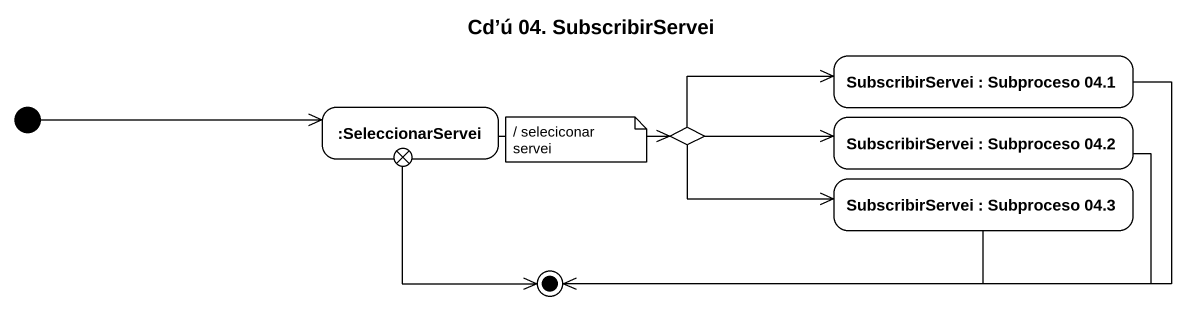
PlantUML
@startuml
title Cd’ú 04. SubscribirServei
hide empty description
state "SubscribirServei : Subproceso 04.1" as SubscribirServei
state ":SeleccionarServei" as SeleccionarServei
state exit1 <<choice>>
state choice1 <<choice>>
state "SubscribirServei : Subproceso 04.2" as SubscribirServei_2
state "SubscribirServei : Subproceso 04.3" as SubscribirServei_3
[*] -right-> SeleccionarServei
SeleccionarServei -right-> choice1
choice1 -right-> SubscribirServei
choice1 -right-> SubscribirServei_2
choice1 -right-> SubscribirServei_3
SubscribirServei -left-> [*]
exit1 --> [*]
SubscribirServei_2 -left-> [*]
SubscribirServei_3 -left-> [*]
note as N1
  / seleciconar servei
end note
@enduml
